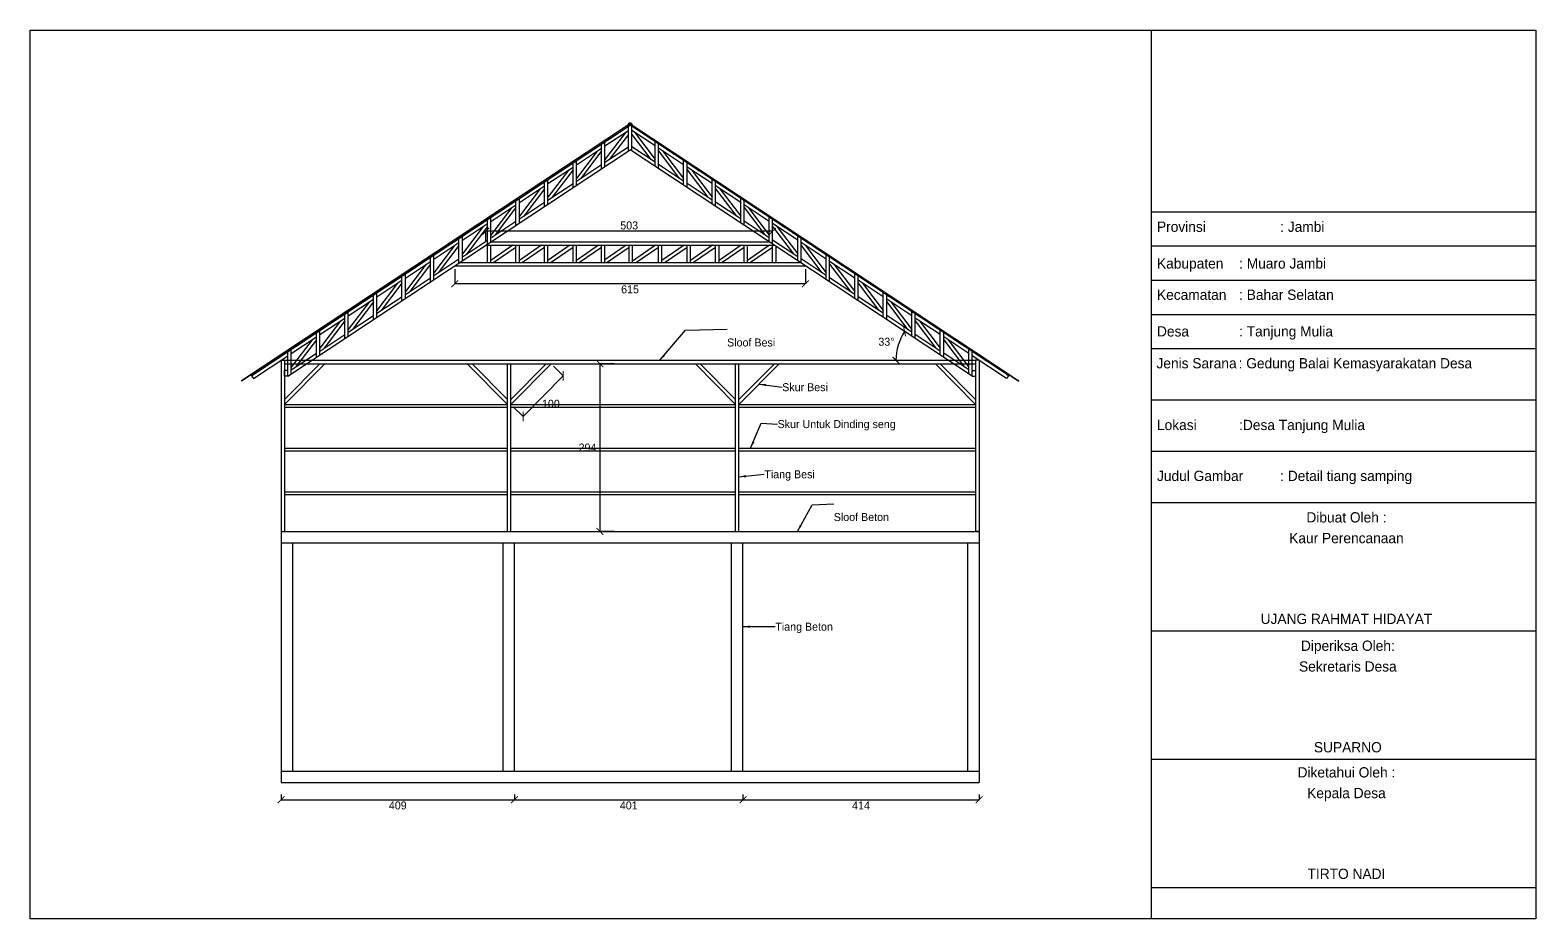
# Model space of a CAD drawing. Header units: inches. Extents: x -108 to 13185, y -10150 to 372.
# Drawn here: x 3882 to 6523, y -4335 to -2777 of the extents above; entities that cross this region are included whole.
import ezdxf

# ---------------------------------------------------------------- set-up
doc = ezdxf.new("R2010")
doc.units = ezdxf.units.IN
doc.header["$MEASUREMENT"] = 0
doc.header["$PDMODE"] = 3
doc.layers.add('Dudukan Rangka Tambahan', color=50, linetype='Continuous')
doc.layers.add('Sloof Atas Besi', color=10, linetype='Continuous')
doc.dimstyles.get("Standard").update_dxf_attribs({"dimtxt": 14, "dimasz": 12, "dimexe": 0.18, "dimexo": 6, "dimgap": 3, "dimtad": 2, "dimtih": 1, "dimtoh": 1, "dimdec": 0, "dimzin": 0, "dimdsep": 46, "dimtxsty": 'Standard', "dimblk": 'ARCHTICK', "dimcen": 0.09, "dimadec": 0, "dimazin": 0, "dimtfac": 1, "dimtdec": 0, "dimtofl": 0, "dimtmove": 0, "dimatfit": 3, "dimfxl": 1, "dimtolj": 1, "dimtzin": 0, "dimarcsym": 0})

# ---------------------------------------------------------------- blocks, each defined once
blk = doc.blocks.new('_ArchTick')
at = {"color": 0, "linetype": 'ByBlock', "const_width": 0.15}
blk.add_lwpolyline([(-0.5, -0.5), (0.5, 0.5)], dxfattribs=at)
blk = doc.blocks.new('*D5')
at = {"color": 0, "lineweight": -2}
for p, q in [((4627, -3196), (4627, -3221.4)), ((4627, -3221.2), (5241.9, -3221.2)), ((5241.9, -3196), (5241.9, -3221.4))]:
    blk.add_line(p, q, dxfattribs=at)
at = {"layer": 'Defpoints', "color": 0}
for p in [(4627, -3190), (5241.9, -3190), (5241.9, -3221.2)]:
    blk.add_point(p, dxfattribs=at)
at = {"color": 0, "lineweight": -2, "xscale": 12, "yscale": 12, "zscale": 12, "rotation": 180}
blk.add_blockref('_ArchTick', (4627, -3221.2), dxfattribs=at)
at = {"color": 0, "lineweight": -2, "xscale": 12, "yscale": 12, "zscale": 12}
blk.add_blockref('_ArchTick', (5241.9, -3221.2), dxfattribs=at)
at = {"color": 0, "insert": (4934.4, -3231.2), "char_height": 14, "attachment_point": 5}
blk.add_mtext('\\A1;615', dxfattribs=at)
blk = doc.blocks.new('*D6')
at = {"color": 0, "lineweight": -2}
for p, q in [((4681.4, -3148), (4681.4, -3129)), ((5184.4, -3129.2), (4681.4, -3129.2)), ((5184.4, -3148), (5184.4, -3129))]:
    blk.add_line(p, q, dxfattribs=at)
at = {"layer": 'Defpoints', "color": 0}
for p in [(4681.4, -3129.2), (4681.4, -3154), (5184.4, -3154)]:
    blk.add_point(p, dxfattribs=at)
at = {"color": 0, "lineweight": -2, "xscale": 12, "yscale": 12, "zscale": 12, "rotation": 180}
blk.add_blockref('_ArchTick', (4681.4, -3129.2), dxfattribs=at)
at = {"color": 0, "lineweight": -2, "xscale": 12, "yscale": 12, "zscale": 12}
blk.add_blockref('_ArchTick', (5184.4, -3129.2), dxfattribs=at)
at = {"color": 0, "insert": (4932.9, -3119.2), "char_height": 14, "attachment_point": 5}
blk.add_mtext('\\A1;503', dxfattribs=at)
blk = doc.blocks.new('*D7')
at = {"color": 0, "lineweight": -2}
blk.add_arc((5492.1, -3355.6), 91.4, 146.5048, 180, dxfattribs=at)
at = {"layer": 'Defpoints', "color": 0}
for p in [(4934.4, -2986.6), (5407.5, -3320.9), (4328.4, -3355.6), (5540.4, -3355.6), (5534.4, -3383.6)]:
    blk.add_point(p, dxfattribs=at)
at = {"color": 0, "lineweight": -2, "xscale": 12, "yscale": 12, "zscale": 12}
for p, rotation in [((5415.8, -3305.1), 56.50481532625873), ((5400.7, -3355.6), 270)]:
    blk.add_blockref('_ArchTick', p, dxfattribs=dict(at, rotation=rotation))
at = {"color": 0, "insert": (5384, -3323.1), "char_height": 14, "attachment_point": 5}
blk.add_mtext('\\A1;33°', dxfattribs=at)
blk = doc.blocks.new('*D8')
at = {"color": 0, "lineweight": -2}
for p, q in [((4322.4, -4116.6), (4322.4, -4126.2)), ((4731.7, -4116.6), (4731.7, -4126.2)), ((4322.4, -4126), (4731.7, -4126))]:
    blk.add_line(p, q, dxfattribs=at)
at = {"layer": 'Defpoints', "color": 0}
for p in [(4322.4, -4110.6), (4731.7, -4110.6), (4731.7, -4126)]:
    blk.add_point(p, dxfattribs=at)
at = {"color": 0, "lineweight": -2, "xscale": 12, "yscale": 12, "zscale": 12, "rotation": 180}
blk.add_blockref('_ArchTick', (4322.4, -4126), dxfattribs=at)
at = {"color": 0, "lineweight": -2, "xscale": 12, "yscale": 12, "zscale": 12}
blk.add_blockref('_ArchTick', (4731.7, -4126), dxfattribs=at)
at = {"color": 0, "insert": (4527.1, -4136), "char_height": 14, "attachment_point": 5}
blk.add_mtext('\\A1;409', dxfattribs=at)
blk = doc.blocks.new('*D9')
at = {"color": 0, "lineweight": -2}
for p, q in [((4731.7, -4116.6), (4731.7, -4126.2)), ((5132.4, -4116.6), (5132.4, -4126.2)), ((4731.7, -4126), (5132.4, -4126))]:
    blk.add_line(p, q, dxfattribs=at)
at = {"layer": 'Defpoints', "color": 0}
for p in [(4731.7, -4110.6), (5132.4, -4110.6), (5132.4, -4126)]:
    blk.add_point(p, dxfattribs=at)
at = {"color": 0, "lineweight": -2, "xscale": 12, "yscale": 12, "zscale": 12, "rotation": 180}
blk.add_blockref('_ArchTick', (4731.7, -4126), dxfattribs=at)
at = {"color": 0, "lineweight": -2, "xscale": 12, "yscale": 12, "zscale": 12}
blk.add_blockref('_ArchTick', (5132.4, -4126), dxfattribs=at)
at = {"color": 0, "insert": (4932.1, -4136), "char_height": 14, "attachment_point": 5}
blk.add_mtext('\\A1;401', dxfattribs=at)
blk = doc.blocks.new('*D10')
at = {"color": 0, "lineweight": -2}
for p, q in [((5132.4, -4116.6), (5132.4, -4126.2)), ((5546.4, -4116.6), (5546.4, -4126.2)), ((5132.4, -4126), (5546.4, -4126))]:
    blk.add_line(p, q, dxfattribs=at)
at = {"layer": 'Defpoints', "color": 0}
for p in [(5132.4, -4110.6), (5546.4, -4110.6), (5546.4, -4126)]:
    blk.add_point(p, dxfattribs=at)
at = {"color": 0, "lineweight": -2, "xscale": 12, "yscale": 12, "zscale": 12, "rotation": 180}
blk.add_blockref('_ArchTick', (5132.4, -4126), dxfattribs=at)
at = {"color": 0, "lineweight": -2, "xscale": 12, "yscale": 12, "zscale": 12}
blk.add_blockref('_ArchTick', (5546.4, -4126), dxfattribs=at)
at = {"color": 0, "insert": (5339.4, -4136), "char_height": 14, "attachment_point": 5}
blk.add_mtext('\\A1;414', dxfattribs=at)
blk = doc.blocks.new('*D11')
at = {"color": 0, "lineweight": -2}
for p, q in [((4906.5, -3361.6), (4881.3, -3361.6)), ((4881.5, -3361.6), (4881.5, -3655.6)), ((4906.5, -3655.6), (4881.3, -3655.6))]:
    blk.add_line(p, q, dxfattribs=at)
at = {"layer": 'Defpoints', "color": 0}
for p in [(4912.5, -3361.6), (4881.5, -3655.6), (4912.5, -3655.6)]:
    blk.add_point(p, dxfattribs=at)
at = {"color": 0, "lineweight": -2, "xscale": 12, "yscale": 12, "zscale": 12}
for p, rotation in [((4881.5, -3361.6), 90), ((4881.5, -3655.6), 270)]:
    blk.add_blockref('_ArchTick', p, dxfattribs=dict(at, rotation=rotation))
at = {"color": 0, "insert": (4859.8, -3508.6), "char_height": 14, "attachment_point": 5}
blk.add_mtext('\\A1;294', dxfattribs=at)
blk = doc.blocks.new('*D12')
at = {"color": 0, "lineweight": -2}
for p, q in [((4800.2, -3365.8), (4817.4, -3382.8)), ((4746.8, -3454), (4817.3, -3382.7)), ((4729.7, -3437.1), (4746.9, -3454.1))]:
    blk.add_line(p, q, dxfattribs=at)
at = {"layer": 'Defpoints', "color": 0}
for p in [(4796, -3361.6), (4817.3, -3382.7), (4725.4, -3432.9)]:
    blk.add_point(p, dxfattribs=at)
at = {"color": 0, "lineweight": -2, "xscale": 12, "yscale": 12, "zscale": 12}
for p, rotation in [((4817.3, -3382.7), 45.32414534761265), ((4746.8, -3454), 225.3241453476127)]:
    blk.add_blockref('_ArchTick', p, dxfattribs=dict(at, rotation=rotation))
at = {"color": 0, "insert": (4795.6, -3431.8), "char_height": 14, "attachment_point": 5}
blk.add_mtext('\\A1;100', dxfattribs=at)

msp = doc.modelspace()

# ---------------------------------------------------------------- linework, layer by layer
for p, q in [((3882.4, -2776.7), (6522.8, -2776.7)), ((3882.4, -4334.8), (3882.4, -2776.7)), ((5847.9, -2776.7), (5847.9, -4334.8)), ((6522.8, -2776.7), (6522.8, -4334.8)), ((4933.2, -2941.6), (4252.9, -3391.8)), ((4933.4, -2941.7), (4253, -3392)), ((4271, -3382.4), (4934.4, -2943.4)), ((4890.4, -2979.7), (4931.4, -2952.6)), ((4926.8, -2955.6), (4890.4, -3003.5)), ((4931.4, -2988.6), (4931.4, -2945.4)), ((4933.2, -2941.6), (4933.4, -2941.7)), ((5597.9, -3382.4), (4934.4, -2943.4)), ((4935.6, -2941.6), (4935.5, -2941.7)), ((4935.5, -2941.7), (5615.9, -3392)), ((4935.6, -2941.6), (5616, -3391.8)), ((4937.4, -2988.6), (4937.4, -2945.4)), ((4978.4, -2979.7), (4937.4, -2952.6)), ((4942, -2955.6), (4978.4, -3003.5)), ((4884.4, -3019.7), (4884.4, -2976.5)), ((4890.4, -3015.7), (4890.4, -2972.5)), ((4890.4, -3008.5), (4931.4, -2981.4)), ((4931.4, -2959.5), (4898, -3003.5)), ((4937.4, -2959.5), (4970.8, -3003.5)), ((4978.4, -3008.5), (4937.4, -2981.4)), ((4978.4, -3015.7), (4978.4, -2972.5)), ((4984.4, -3019.7), (4984.4, -2976.5)), ((4334.4, -3383.6), (4934.4, -2986.6)), ((4834.4, -3052.7), (4834.4, -3009.6)), ((4840.4, -3012.8), (4884.4, -2983.7)), ((4876.8, -2988.7), (4840.4, -3036.6)), ((4840.4, -3048.8), (4840.4, -3005.6)), ((4884.4, -2988.6), (4848, -3036.6)), ((5534.4, -3383.6), (4934.4, -2986.6)), ((5028.4, -3012.8), (4984.4, -2983.7)), ((4984.4, -2988.6), (5020.8, -3036.6)), ((4992, -2988.7), (5028.4, -3036.6)), ((5028.4, -3048.8), (5028.4, -3005.6)), ((5034.4, -3052.7), (5034.4, -3009.6)), ((4790.4, -3045.9), (4834.4, -3016.8)), ((4826.8, -3021.8), (4790.4, -3069.7)), ((4834.4, -3021.7), (4798, -3069.6)), ((4840.4, -3041.6), (4884.4, -3012.5)), ((5028.4, -3041.6), (4984.4, -3012.5)), ((5078.4, -3045.9), (5034.4, -3016.8)), ((5034.4, -3021.7), (5070.8, -3069.6)), ((5042, -3021.8), (5078.4, -3069.7)), ((4740.4, -3079), (4784.4, -3049.9)), ((4776.8, -3054.9), (4740.4, -3102.8)), ((4784.4, -3054.8), (4748, -3102.7)), ((4784.4, -3085.8), (4784.4, -3042.7)), ((4790.4, -3081.9), (4790.4, -3038.7)), ((4790.4, -3074.7), (4834.4, -3045.5)), ((5078.4, -3074.7), (5034.4, -3045.5)), ((5078.4, -3081.9), (5078.4, -3038.7)), ((5084.4, -3085.8), (5084.4, -3042.7)), ((5128.4, -3079), (5084.4, -3049.9)), ((5084.4, -3054.8), (5120.8, -3102.7)), ((5092, -3054.9), (5128.4, -3102.8)), ((4690.4, -3112.1), (4734.4, -3082.9)), ((4726.8, -3088), (4690.4, -3135.9)), ((4734.4, -3087.9), (4698, -3135.8)), ((4734.4, -3118.9), (4734.4, -3075.7)), ((4740.4, -3114.9), (4740.4, -3071.8)), ((4740.4, -3107.8), (4784.4, -3078.6)), ((5128.4, -3107.8), (5084.4, -3078.6)), ((5128.4, -3114.9), (5128.4, -3071.8)), ((5134.4, -3118.9), (5134.4, -3075.7)), ((5178.4, -3112.1), (5134.4, -3082.9)), ((5134.4, -3087.9), (5170.8, -3135.8)), ((5142, -3088), (5178.4, -3135.9)), ((4684.4, -3152), (4684.4, -3108.8)), ((4690.4, -3148), (4690.4, -3104.9)), ((4690.4, -3140.8), (4734.4, -3111.7)), ((5178.4, -3140.8), (5134.4, -3111.7)), ((5178.4, -3148), (5178.4, -3104.9)), ((5184.4, -3152), (5184.4, -3108.8)), ((5847.9, -3095), (6522.8, -3095)), ((4634.4, -3185.1), (4634.4, -3141.9)), ((4640.4, -3145.2), (4684.4, -3116)), ((4676.8, -3121), (4640.4, -3169)), ((4640.4, -3181.1), (4640.4, -3138)), ((4684.4, -3121), (4648, -3168.9)), ((5228.4, -3145.2), (5184.4, -3116)), ((5184.4, -3121), (5220.8, -3168.9)), ((5192, -3121), (5228.4, -3169)), ((5228.4, -3181.1), (5228.4, -3138)), ((5234.4, -3185.1), (5234.4, -3141.9)), ((4590.4, -3178.2), (4634.4, -3149.1)), ((4626.8, -3154.1), (4590.4, -3202.1)), ((4634.4, -3154.1), (4598, -3202)), ((4640.4, -3173.9), (4684.4, -3144.8)), ((4681.4, -3154), (5187.5, -3154)), ((4684.4, -3184), (4684.4, -3154)), ((4690.4, -3148), (5178.4, -3148)), ((4690.4, -3184), (4690.4, -3154)), ((4729.1, -3154), (4690.4, -3180.4)), ((4734.4, -3157.7), (4695.8, -3184)), ((4734.4, -3184), (4734.4, -3154)), ((4740.4, -3184), (4740.4, -3154)), ((4779.1, -3154), (4740.4, -3180.4)), ((4784.4, -3157.7), (4745.8, -3184)), ((4784.4, -3184), (4784.4, -3154)), ((4790.4, -3184), (4790.4, -3154)), ((4829.1, -3154), (4790.4, -3180.4)), ((4834.4, -3157.7), (4795.8, -3184)), ((4834.4, -3184), (4834.4, -3154)), ((4840.4, -3184), (4840.4, -3154)), ((4879.1, -3154), (4840.4, -3180.4)), ((4884.4, -3157.7), (4845.8, -3184)), ((4884.4, -3184), (4884.4, -3154)), ((4890.4, -3184), (4890.4, -3154)), ((4927.5, -3154), (4890.4, -3179.3)), ((4932.8, -3157.7), (4894.2, -3184)), ((4932.8, -3184), (4932.8, -3154)), ((4938.8, -3184), (4938.8, -3154)), ((4979.1, -3154), (4938.8, -3181.5)), ((4984.4, -3157.7), (4945.8, -3184)), ((4984.4, -3184), (4984.4, -3154)), ((4990.4, -3184), (4990.4, -3154)), ((5029.1, -3154), (4990.4, -3180.4)), ((5034.4, -3157.7), (4995.8, -3184)), ((5034.4, -3184), (5034.4, -3154)), ((5040.4, -3184), (5040.4, -3154)), ((5079.1, -3154), (5040.4, -3180.4)), ((5084.4, -3157.7), (5045.8, -3184)), ((5084.4, -3184), (5084.4, -3154)), ((5090.4, -3184), (5090.4, -3154)), ((5129.1, -3154), (5090.4, -3180.4)), ((5134.4, -3157.7), (5095.8, -3184)), ((5134.4, -3184), (5134.4, -3154)), ((5140.4, -3184), (5140.4, -3154)), ((5179.1, -3154), (5140.4, -3180.4)), ((5184.4, -3157.7), (5145.8, -3184)), ((5228.4, -3173.9), (5184.4, -3144.8)), ((5184.4, -3184), (5184.4, -3154)), ((5190.4, -3184), (5190.4, -3156)), ((5278.4, -3178.2), (5234.4, -3149.1)), ((5234.4, -3154.1), (5270.8, -3202)), ((5242, -3154.1), (5278.4, -3202.1)), ((5847.9, -3155), (6522.8, -3155)), ((4540.4, -3211.3), (4584.4, -3182.2)), ((4576.8, -3187.2), (4540.4, -3235.1)), ((4584.4, -3187.2), (4548, -3235.1)), ((4584.4, -3218.2), (4584.4, -3175)), ((4590.4, -3214.2), (4590.4, -3171)), ((4590.4, -3207), (4634.4, -3177.9)), ((4627, -3190), (5241.9, -3190)), ((4636, -3184), (5232.8, -3184)), ((5278.4, -3207), (5234.4, -3177.9)), ((5278.4, -3214.2), (5278.4, -3171)), ((5284.4, -3218.2), (5284.4, -3175)), ((5328.4, -3211.3), (5284.4, -3182.2)), ((5284.4, -3187.2), (5320.8, -3235.1)), ((5292, -3187.2), (5328.4, -3235.1)), ((4490.4, -3244.4), (4534.4, -3215.3)), ((4526.8, -3220.3), (4490.4, -3268.2)), ((4534.4, -3220.3), (4498, -3268.2)), ((4534.4, -3251.3), (4534.4, -3208.1)), ((4540.4, -3247.3), (4540.4, -3204.1)), ((4540.4, -3240.1), (4584.4, -3211)), ((5328.4, -3240.1), (5284.4, -3211)), ((5328.4, -3247.3), (5328.4, -3204.1)), ((5334.4, -3251.3), (5334.4, -3208.1)), ((5378.4, -3244.4), (5334.4, -3215.3)), ((5334.4, -3220.3), (5370.8, -3268.2)), ((5342, -3220.3), (5378.4, -3268.2)), ((5847.9, -3215), (6522.8, -3215)), ((4484.4, -3284.4), (4484.4, -3241.2)), ((4490.4, -3280.4), (4490.4, -3237.5)), ((4490.4, -3273.2), (4534.4, -3244.1)), ((5378.4, -3273.2), (5334.4, -3244.1)), ((5378.4, -3280.4), (5378.4, -3237.5)), ((5384.4, -3284.4), (5384.4, -3241.2)), ((4440.4, -3277.5), (4484.4, -3248.4)), ((4476.8, -3253.4), (4440.4, -3301.3)), ((4440.4, -3313.5), (4440.4, -3270.3)), ((4484.4, -3253.3), (4448, -3301.3)), ((5428.4, -3277.5), (5384.4, -3248.4)), ((5384.4, -3253.3), (5420.8, -3301.3)), ((5392, -3253.4), (5428.4, -3301.3)), ((5428.4, -3313.5), (5428.4, -3270.3)), ((4390.4, -3310.6), (4434.4, -3281.5)), ((4426.8, -3286.5), (4390.4, -3334.4)), ((4434.4, -3286.4), (4398, -3334.4)), ((4434.4, -3317.4), (4434.4, -3274.3)), ((4440.4, -3306.3), (4484.4, -3277.2)), ((5428.4, -3306.3), (5384.4, -3277.2)), ((5434.4, -3317.4), (5434.4, -3274.3)), ((5478.4, -3310.6), (5434.4, -3281.5)), ((5434.4, -3286.4), (5470.8, -3334.4)), ((5442, -3286.5), (5478.4, -3334.4)), ((5847.9, -3275), (6522.8, -3275)), ((4340.4, -3343.7), (4384.4, -3314.6)), ((4376.8, -3319.6), (4340.4, -3367.5)), ((4384.4, -3319.5), (4348, -3367.4)), ((4384.4, -3350.5), (4384.4, -3307.4)), ((4390.4, -3346.6), (4390.4, -3303.4)), ((4390.4, -3339.4), (4434.4, -3310.3)), ((5478.4, -3339.4), (5434.4, -3310.3)), ((5478.4, -3346.6), (5478.4, -3303.4)), ((5484.4, -3350.5), (5484.4, -3307.4)), ((5528.4, -3343.7), (5484.4, -3314.6)), ((5484.4, -3319.5), (5520.8, -3367.4)), ((5492, -3319.6), (5528.4, -3367.5)), ((4274.3, -3387.4), (4334.4, -3347.7)), ((4334.4, -3383.6), (4334.4, -3340.5)), ((4340.4, -3379.7), (4340.4, -3336.5)), ((4340.4, -3372.5), (4384.4, -3343.3)), ((5528.4, -3372.5), (5484.4, -3343.3)), ((5528.4, -3379.7), (5528.4, -3336.5)), ((5534.4, -3383.6), (5534.4, -3340.5)), ((5534.4, -3383.6), (5534.4, -3340.5)), ((5594.6, -3387.4), (5534.4, -3347.7)), ((5847.9, -3335), (6522.8, -3335)), ((4322.4, -3355.6), (4322.4, -3655.6)), ((4322.4, -3355.6), (4328.4, -3355.6)), ((4328.4, -3355.6), (4328.4, -3655.6)), ((4328.4, -3432.9), (4399, -3361.6)), ((4328.4, -3424.4), (4390.5, -3361.6)), ((4719.4, -3432.9), (4648.9, -3361.6)), ((4719.4, -3424.4), (4657.3, -3361.6)), ((4719.4, -3655.6), (4719.4, -3361.6)), ((4719.4, -3361.6), (4725.4, -3361.6)), ((4725.4, -3655.6), (4725.4, -3361.6)), ((4725.4, -3432.9), (4796, -3361.6)), ((4725.4, -3424.4), (4787.5, -3361.6)), ((5119.4, -3432.9), (5048.9, -3361.6)), ((5119.4, -3424.4), (5057.3, -3361.6)), ((5119.4, -3655.6), (5119.4, -3361.6)), ((5125.4, -3655.6), (5125.4, -3361.6)), ((5125.4, -3432.9), (5196, -3361.6)), ((5125.4, -3424.4), (5187.5, -3361.6)), ((5540.4, -3432.9), (5469.9, -3361.6)), ((5540.4, -3424.4), (5478.3, -3361.6)), ((5540.4, -3355.6), (5540.4, -3655.6)), ((5546.4, -3355.6), (5540.4, -3355.6)), ((5546.4, -3355.6), (5546.4, -3655.6)), ((4252.9, -3391.8), (4253, -3392)), ((4270.7, -3382.6), (4274.1, -3387.6)), ((5598.1, -3382.6), (5594.6, -3387.4)), ((5847.9, -3425), (6522.8, -3425)), ((4328.4, -3432.9), (4719.4, -3432.9)), ((4328.4, -3437.9), (4719.4, -3437.9)), ((4725.4, -3432.9), (5119.4, -3432.9)), ((4725.4, -3437.9), (5119.4, -3437.9)), ((5125.4, -3432.9), (5540.4, -3432.9)), ((5125.4, -3437.9), (5540.4, -3437.9)), ((4328.4, -3509.4), (4719.4, -3509.4)), ((4725.4, -3509.4), (5119.4, -3509.4)), ((5125.4, -3509.4), (5540.4, -3509.4)), ((4328.4, -3514.4), (4719.4, -3514.4)), ((4725.4, -3514.4), (5119.4, -3514.4)), ((5125.4, -3514.4), (5540.4, -3514.4)), ((5847.9, -3515), (6522.8, -3515)), ((4328.4, -3585.9), (4719.4, -3585.9)), ((4725.4, -3585.9), (5119.4, -3585.9)), ((5125.4, -3585.9), (5540.4, -3585.9)), ((4328.4, -3590.9), (4719.4, -3590.9)), ((4725.4, -3590.9), (5119.4, -3590.9)), ((5125.4, -3590.9), (5540.4, -3590.9)), ((5847.9, -3605), (6522.8, -3605)), ((4322.4, -3655.6), (4328.4, -3655.6)), ((4322.4, -3655.6), (5546.4, -3655.6)), ((4322.4, -3655.6), (4322.4, -3675.6)), ((5546.4, -3655.6), (5540.4, -3655.6)), ((5546.4, -3655.6), (5546.4, -3675.6)), ((4322.4, -3675.6), (5546.4, -3675.6)), ((4322.4, -3675.6), (4322.4, -4075.6)), ((4342.4, -3675.6), (4342.4, -4075.6)), ((4711.7, -4075.6), (4711.7, -3675.6)), ((4731.7, -4075.6), (4731.7, -3675.6)), ((5112.4, -4075.6), (5112.4, -3675.6)), ((5132.4, -4075.6), (5132.4, -3675.6)), ((5526.4, -3675.6), (5526.4, -4075.6)), ((5546.4, -3675.6), (5546.4, -4075.6)), ((5847.9, -3830), (6522.8, -3830)), ((5847.9, -4055), (6522.8, -4055)), ((4322.4, -4075.6), (5546.4, -4075.6)), ((4322.4, -4075.6), (4322.4, -4095.6)), ((5546.4, -4075.6), (5546.4, -4095.6)), ((4322.4, -4095.6), (5546.4, -4095.6)), ((5847.9, -4280), (6522.8, -4280)), ((6522.8, -4334.8), (3882.4, -4334.8))]:
    msp.add_line(p, q)
for points in [[(4930, -2943.9), (4931.1, -2945.6), (4934.4, -2943.4), (4933.4, -2941.7)], [(4938.9, -2943.9), (4937.8, -2945.6), (4934.4, -2943.4), (4935.5, -2941.7)], [(4895.3, -2966.9), (4896.4, -2968.5), (4899.8, -2966.4), (4898.7, -2964.7)], [(4973.5, -2966.9), (4972.4, -2968.5), (4969.1, -2966.4), (4970.2, -2964.7)], [(4853.6, -2994.5), (4854.7, -2996.1), (4858.1, -2994), (4857, -2992.3)], [(5015.2, -2994.5), (5014.1, -2996.1), (5010.8, -2994), (5011.9, -2992.3)], [(4812, -3022), (4813, -3023.7), (4816.4, -3021.5), (4815.3, -3019.9)], [(5056.9, -3022), (5055.8, -3023.7), (5052.5, -3021.5), (5053.6, -3019.9)], [(4770.3, -3049.6), (4771.3, -3051.3), (4774.7, -3049.1), (4773.6, -3047.5)], [(5098.6, -3049.6), (5097.5, -3051.3), (5094.2, -3049.1), (5095.2, -3047.5)], [(4728.6, -3077.2), (4729.6, -3078.9), (4733, -3076.7), (4731.9, -3075.1)], [(5140.3, -3077.2), (5139.2, -3078.9), (5135.9, -3076.7), (5136.9, -3075.1)], [(4686.9, -3104.8), (4688, -3106.5), (4691.3, -3104.3), (4690.2, -3102.7)], [(5182, -3104.8), (5180.9, -3106.5), (5177.6, -3104.3), (5178.6, -3102.7)], [(4645.2, -3132.4), (4646.3, -3134.1), (4649.6, -3131.9), (4648.5, -3130.2)], [(5223.7, -3132.4), (5222.6, -3134.1), (5219.2, -3131.9), (5220.3, -3130.2)], [(4603.5, -3160), (4604.6, -3161.7), (4607.9, -3159.5), (4606.8, -3157.8)], [(5265.4, -3160), (5264.3, -3161.7), (5260.9, -3159.5), (5262, -3157.8)], [(4561.8, -3187.6), (4562.9, -3189.3), (4566.2, -3187.1), (4565.1, -3185.4)], [(5307.1, -3187.6), (5306, -3189.3), (5302.6, -3187.1), (5303.7, -3185.4)], [(4520.1, -3215.2), (4521.2, -3216.9), (4524.5, -3214.7), (4523.4, -3213)], [(5348.8, -3215.2), (5347.7, -3216.9), (5344.3, -3214.7), (5345.4, -3213)], [(4478.4, -3242.8), (4479.5, -3244.5), (4482.8, -3242.3), (4481.7, -3240.6)], [(5390.5, -3242.8), (5389.4, -3244.5), (5386, -3242.3), (5387.1, -3240.6)], [(4436.7, -3270.4), (4437.8, -3272.1), (4441.1, -3269.9), (4440, -3268.2)], [(5432.2, -3270.4), (5431.1, -3272.1), (5427.7, -3269.9), (5428.8, -3268.2)], [(4395, -3298), (4396.1, -3299.7), (4399.4, -3297.5), (4398.3, -3295.8)], [(5473.9, -3298), (5472.8, -3299.7), (5469.4, -3297.5), (5470.5, -3295.8)], [(4353.3, -3325.6), (4354.4, -3327.3), (4357.7, -3325.1), (4356.6, -3323.4)], [(5515.6, -3325.6), (5514.5, -3327.3), (5511.1, -3325.1), (5512.2, -3323.4)], [(4308.3, -3355.4), (4309.3, -3357.1), (4312.7, -3354.9), (4311.6, -3353.2)], [(5560.6, -3355.4), (5559.5, -3357.1), (5556.2, -3354.9), (5557.2, -3353.2)], [(4269.7, -3380.9), (4270.7, -3382.6), (4274.1, -3380.4), (4273, -3378.7)], [(5599.2, -3380.9), (5598.1, -3382.6), (5594.8, -3380.4), (5595.8, -3378.7)]]:
    msp.add_lwpolyline(points, close=True)
for radius, start, end in [(3.88, 1.0743, 178.9257), (3.58, 4.4558, 175.5442), (3.58, 212.9446, 213), (3.58, 327, 327.0554)]:
    msp.add_arc((4934.4, -2943.4), radius, start, end)
at = {"layer": 'Dudukan Rangka Tambahan'}
for p, q in [((4328.4, -3383.6), (4328.4, -3373.6)), ((4334.4, -3373.6), (4328.4, -3373.6)), ((5534.4, -3373.6), (5540.4, -3373.6)), ((4334.4, -3383.6), (4328.4, -3383.6)), ((5534.4, -3383.6), (5540.4, -3383.6))]:
    msp.add_line(p, q, dxfattribs=at)
at = {"layer": 'Sloof Atas Besi'}
for p, q in [((4328.4, -3355.6), (5540.4, -3355.6)), ((4328.4, -3361.6), (5540.4, -3361.6))]:
    msp.add_line(p, q, dxfattribs=at)

# ---------------------------------------------------------------- texts
at = {"char_height": 18, "width": 664.344}
for s, insert, attachment_point in [('Provinsi^I^I: Jambi', (5858.4, -3112.4), 1), ('Kabupaten^I: Muaro Jambi', (5858.4, -3176.7), 1), ('Kecamatan^I: Bahar Selatan', (5858.4, -3231.6), 1), ('Desa^I^I: Tanjung Mulia', (5858.4, -3295.8), 1), ('Jenis Sarana^I: Gedung Balai Kemasyarakatan Desa', (5857.5, -3351.7), 1), ('Lokasi^I^I:Desa Tanjung Mulia', (5858.4, -3459.9), 1), ('Judul Gambar^I: Detail tiang samping ', (5858.4, -3549.2), 1), ('Dibuat Oleh^I: ', (6190.6, -3621.9), 2), ('Kaur Perencanaan^I', (6190.6, -3658.2), 2), ('UJANG RAHMAT HIDAYAT ', (6190.6, -3799.8), 2), ('Diperiksa Oleh: ', (6193.1, -3846.9), 2), ('Sekretaris Desa ', (6193.1, -3883.3), 2), ('SUPARNO', (6193.1, -4024.9), 2), ('Diketahui Oleh^I: ', (6190.6, -4068.9), 2), ('Kepala Desa^I', (6190.6, -4105.2), 2), ('TIRTO NADI', (6190.6, -4246.8), 2)]:
    msp.add_mtext(s, dxfattribs=dict(at, insert=insert, attachment_point=attachment_point))
at = {"char_height": 14, "attachment_point": 1}
for s, insert in [('\\PSloof Besi', (5104.6, -3294)), ('Skur Besi', (5201.2, -3395.7)), ('Skur Untuk Dinding seng', (5193.1, -3460.4)), ('Tiang Besi', (5169.9, -3548.4)), ('\\PSloof Beton', (5291.6, -3600)), ('Tiang Beton', (5189.1, -3815.5))]:
    msp.add_mtext(s, dxfattribs=dict(at, insert=insert))

# ---------------------------------------------------------------- dimensions: what is measured, and where the dimension line sits
dim = msp.add_angular_dim_2l(base=(5407.5, -3320.9), line1=((5534.4, -3383.6), (4934.4, -2986.6)), line2=((4328.4, -3355.6), (5540.4, -3355.6)), dimstyle='Standard')
dim.commit()
dim.dimension.update_dxf_attribs({"geometry": '*D7', "text_midpoint": (5384, -3323.1)})
dim = msp.add_linear_dim(base=(4681.4, -3129.2), p1=(5184.4, -3154), p2=(4681.4, -3154), dimstyle='Standard')
dim.commit()
dim.dimension.update_dxf_attribs({"geometry": '*D6', "text_midpoint": (4932.9, -3129.2), "dimtype": 160})
for base, p1, p2, picture, middle in [((5241.9, -3221.2), (4627, -3190), (5241.9, -3190), '*D5', (4934.4, -3231.2)), ((4731.7, -4126), (4322.4, -4110.6), (4731.7, -4110.6), '*D8', (4527.1, -4136))]:
    dim = msp.add_linear_dim(base=base, p1=p1, p2=p2, dimstyle='Standard')
    dim.commit()
    dim.dimension.update_dxf_attribs({"geometry": picture, "text_midpoint": middle})
dim = msp.add_aligned_dim(p1=(4725.4, -3432.9), p2=(4796, -3361.6), distance=-30, dimstyle='Standard')
dim.commit()
dim.dimension.update_dxf_attribs({"geometry": '*D12', "text_midpoint": (4795.6, -3431.8)})
dim = msp.add_linear_dim(base=(4881.5, -3655.6), p1=(4912.5, -3361.6), p2=(4912.5, -3655.6), angle=90, dimstyle='Standard')
dim.commit()
dim.dimension.update_dxf_attribs({"geometry": '*D11', "text_midpoint": (4859.8, -3508.6)})
for base, p1, p2, picture, middle in [((5132.4, -4126), (4731.7, -4110.6), (5132.4, -4110.6), '*D9', (4932.1, -4136)), ((5546.4, -4126), (5132.4, -4110.6), (5546.4, -4110.6), '*D10', (5339.4, -4136))]:
    dim = msp.add_linear_dim(base=base, p1=p1, p2=p2, dimstyle='Standard', override={"dimtmove": 1})
    dim.commit()
    dim.dimension.update_dxf_attribs({"geometry": picture, "text_midpoint": middle})

# ---------------------------------------------------------------- leaders
at = {"annotation_type": 0, "has_hookline": 1, "hookline_direction": 0}
for points, text_width in [([(4986.5, -3355.6), (5031.5, -3303), (5104.5, -3301)], 119), ([(5160.7, -3397.3), (5201.1, -3402.7)], 112), ([(5145.9, -3509.4), (5164.5, -3466), (5193, -3467.4)], 298.7), ([(5125.4, -3559.9), (5169.8, -3555.4)], 116.7), ([(5228, -3655.6), (5253.5, -3609), (5291.5, -3607)], 142.3), ([(5132.4, -3822.5), (5189, -3822.5)], 140)]:
    msp.add_leader(points, dimstyle='Standard', override={"dimgap": 0.09, "dimtad": 0}, dxfattribs=dict(at, text_width=text_width))

doc.saveas('drawing.dxf')
